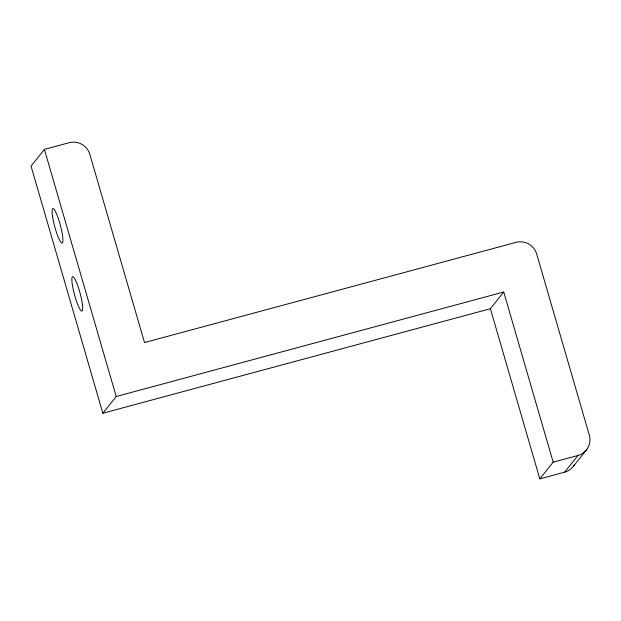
<?xml version="1.0" encoding="UTF-8"?>
<svg xmlns="http://www.w3.org/2000/svg" width="621" height="621" viewBox="0 0 621 621"><rect width="100%" height="100%" fill="white"/><g stroke="black" fill="none" stroke-linecap="round" stroke-linejoin="round"><path stroke-width="0.93" d="M539.82 478.869L564.636 472.177L577.988 455.465A16.767 16.433 38.6 0 0 589.313 435.166L536.691 254.036A16.767 16.433 38.6 0 0 516.074 242.353L144.514 342.559L89.843 154.373A16.767 16.433 38.6 0 0 69.218 142.69L44.401 149.382L31.05 166.094L102.853 413.237L490.388 308.715L503.74 292.01L553.171 462.164L539.82 478.869L490.388 308.715M102.853 413.237L116.205 396.524L503.74 292.01M573.579 465.998L586.93 449.293M553.171 462.164L577.988 455.465M44.401 149.382L116.205 396.524M574.572 464.446A16.767 16.433 38.6 0 1 564.636 472.177M72.447 285.388A17.838 2.895 74.9 0 0 81.825 311.098A17.838 2.895 74.9 0 0 77.555 285.086A17.838 2.895 74.9 0 0 72.447 285.388M52.428 215.735A17.838 2.895 74.9 0 0 61.696 242.951A17.838 2.895 74.9 0 0 58.366 218.701A17.838 2.895 74.9 0 0 52.428 215.735"/></g></svg>
